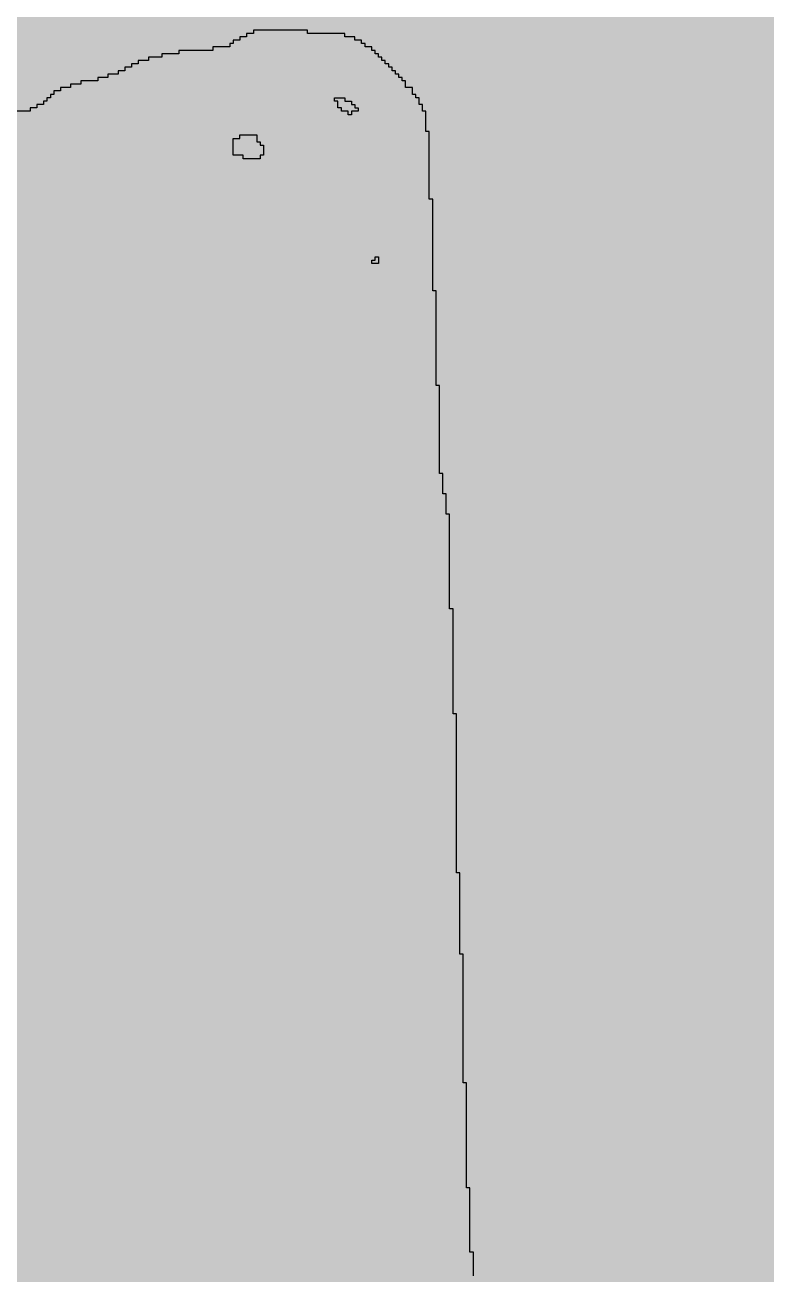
# Model space of a CAD drawing. Header units: millimetres. Extents: x 9.6 to 105, y 7.6 to 66.9.
# Drawn here: x 13.414 to 14.76, y 20.468 to 22.735 of the extents above; entities that cross this region are included whole.
import ezdxf

# ---------------------------------------------------------------- set-up
doc = ezdxf.new("R2010")
doc.units = ezdxf.units.MM
for name, color, linetype in [('BottomLayer', 5, 'Continuous'), ('BottomOverlay', 54, 'Continuous'), ('TopLayer', 1, 'Continuous')]:
    doc.layers.add(name, color=color, linetype=linetype)

msp = doc.modelspace()

# ---------------------------------------------------------------- hatches: boundary and pattern name
at = {"layer": 'BottomLayer'}
msp.add_hatch(color=5, dxfattribs=at).paths.add_polyline_path([(10.2868, 10.414), (18.669, 10.414), (18.669, 61.9242), (10.2868, 61.9242)])
at = {"layer": 'TopLayer'}
msp.add_hatch(color=1, dxfattribs=at).paths.add_polyline_path([(9.779, 11.049), (19.939, 11.049), (19.939, 35.814), (9.779, 35.814)])

# ---------------------------------------------------------------- linework, layer by layer
at = {"layer": 'BottomOverlay'}
for p, q in [((13.829, 22.7199), (13.8167, 22.7199)), ((13.8167, 22.7199), (13.8167, 22.7138)), ((13.9273, 22.726), (13.829, 22.726)), ((13.829, 22.726), (13.829, 22.7199)), ((13.9273, 22.7199), (13.9273, 22.726)), ((13.9949, 22.7199), (13.9273, 22.7199)), ((13.9949, 22.7138), (13.9949, 22.7199)), ((13.786, 22.6953), (13.7553, 22.6953)), ((13.7553, 22.6953), (13.7553, 22.6892)), ((13.7922, 22.7015), (13.786, 22.7015)), ((13.786, 22.7015), (13.786, 22.6953)), ((13.8044, 22.7076), (13.7922, 22.7076)), ((13.7922, 22.7076), (13.7922, 22.7015)), ((13.8167, 22.7138), (13.8044, 22.7138)), ((13.8044, 22.7138), (13.8044, 22.7076)), ((14.0133, 22.7138), (13.9949, 22.7138)), ((14.0133, 22.7076), (14.0133, 22.7138)), ((14.0256, 22.7076), (14.0133, 22.7076)), ((14.0256, 22.7015), (14.0256, 22.7076)), ((14.0318, 22.7015), (14.0256, 22.7015)), ((14.0318, 22.6953), (14.0318, 22.7015)), ((14.0441, 22.6953), (14.0318, 22.6953)), ((14.0441, 22.6892), (14.0441, 22.6953)), ((13.6631, 22.6769), (13.6386, 22.6769)), ((13.6386, 22.6769), (13.6386, 22.6707)), ((13.6939, 22.683), (13.6631, 22.683)), ((13.6631, 22.683), (13.6631, 22.6769)), ((13.7553, 22.6892), (13.6939, 22.6892)), ((13.6939, 22.6892), (13.6939, 22.683)), ((14.0502, 22.6892), (14.0441, 22.6892)), ((14.0502, 22.683), (14.0502, 22.6892)), ((14.0564, 22.683), (14.0502, 22.683)), ((14.0564, 22.6769), (14.0564, 22.683)), ((14.0625, 22.6769), (14.0564, 22.6769)), ((14.0625, 22.6707), (14.0625, 22.6769)), ((13.5955, 22.6523), (13.5833, 22.6523)), ((13.5833, 22.6523), (13.5833, 22.6462)), ((13.6078, 22.6585), (13.5955, 22.6585)), ((13.5955, 22.6585), (13.5955, 22.6523)), ((13.6201, 22.6646), (13.6078, 22.6646)), ((13.6078, 22.6646), (13.6078, 22.6585)), ((13.6386, 22.6707), (13.6201, 22.6707)), ((13.6201, 22.6707), (13.6201, 22.6646)), ((14.0686, 22.6707), (14.0625, 22.6707)), ((14.0686, 22.6646), (14.0686, 22.6707)), ((14.0748, 22.6646), (14.0686, 22.6646)), ((14.0748, 22.6585), (14.0748, 22.6646)), ((14.0809, 22.6585), (14.0748, 22.6585)), ((14.0809, 22.6523), (14.0809, 22.6585)), ((14.0871, 22.6523), (14.0809, 22.6523)), ((14.0871, 22.6462), (14.0871, 22.6523)), ((13.5157, 22.6277), (13.4972, 22.6277)), ((13.4972, 22.6277), (13.4972, 22.6216)), ((13.5464, 22.6339), (13.5157, 22.6339)), ((13.5157, 22.6339), (13.5157, 22.6277)), ((13.5648, 22.64), (13.5464, 22.64)), ((13.5464, 22.64), (13.5464, 22.6339)), ((13.5833, 22.6462), (13.5648, 22.6462)), ((13.5648, 22.6462), (13.5648, 22.64)), ((14.0932, 22.6462), (14.0871, 22.6462)), ((14.0932, 22.64), (14.0932, 22.6462)), ((14.0994, 22.64), (14.0932, 22.64)), ((14.0994, 22.6339), (14.0994, 22.64)), ((14.1055, 22.6339), (14.0994, 22.6339)), ((14.1055, 22.6277), (14.1055, 22.6339)), ((14.1055, 22.6216), (14.1055, 22.6277)), ((13.4665, 22.6093), (13.4604, 22.6093)), ((13.4604, 22.6093), (13.4604, 22.6032)), ((13.4788, 22.6155), (13.4665, 22.6155)), ((13.4665, 22.6155), (13.4665, 22.6093)), ((13.4972, 22.6216), (13.4788, 22.6216)), ((13.4788, 22.6216), (13.4788, 22.6155)), ((14.1178, 22.6216), (14.1055, 22.6216)), ((14.1178, 22.6155), (14.1178, 22.6216)), ((14.1178, 22.6093), (14.1178, 22.6155)), ((14.1239, 22.6093), (14.1178, 22.6093)), ((14.1239, 22.6032), (14.1239, 22.6093)), ((13.4358, 22.5847), (13.4235, 22.5847)), ((13.4235, 22.5847), (13.4235, 22.5786)), ((13.4481, 22.5909), (13.4358, 22.5909)), ((13.4358, 22.5909), (13.4358, 22.5847)), ((13.4542, 22.597), (13.4481, 22.597)), ((13.4481, 22.597), (13.4481, 22.5909)), ((13.4604, 22.6032), (13.4542, 22.6032)), ((13.4542, 22.6032), (13.4542, 22.597)), ((13.9765, 22.597), (13.9765, 22.6032)), ((13.9765, 22.6032), (13.9949, 22.6032)), ((13.9826, 22.597), (13.9765, 22.597)), ((13.9826, 22.5909), (13.9826, 22.597)), ((13.9826, 22.5847), (13.9826, 22.5909)), ((13.9888, 22.5847), (13.9826, 22.5847)), ((13.9888, 22.5786), (13.9888, 22.5847)), ((13.9949, 22.6032), (13.9949, 22.597)), ((13.9949, 22.597), (14.0072, 22.597)), ((14.0072, 22.597), (14.0072, 22.5909)), ((14.0072, 22.5909), (14.0133, 22.5909)), ((14.0133, 22.5909), (14.0133, 22.5847)), ((14.0133, 22.5847), (14.0195, 22.5847)), ((14.0195, 22.5847), (14.0195, 22.5786)), ((14.1301, 22.6032), (14.1239, 22.6032)), ((14.1301, 22.597), (14.1301, 22.6032)), ((14.1301, 22.5909), (14.1301, 22.597)), ((14.1362, 22.5909), (14.1301, 22.5909)), ((14.1362, 22.5847), (14.1362, 22.5909)), ((14.1362, 22.5786), (14.1362, 22.5847)), ((13.4235, 22.5786), (13.3866, 22.5786)), ((14.0011, 22.5786), (13.9888, 22.5786)), ((14.0011, 22.5724), (14.0011, 22.5786)), ((14.0072, 22.5724), (14.0011, 22.5724)), ((14.0195, 22.5786), (14.0072, 22.5786)), ((14.0072, 22.5786), (14.0072, 22.5724)), ((14.1424, 22.5786), (14.1362, 22.5786)), ((14.1424, 22.5724), (14.1424, 22.5786)), ((14.1424, 22.5663), (14.1424, 22.5724)), ((14.1424, 22.5602), (14.1424, 22.5663)), ((14.1424, 22.554), (14.1424, 22.5602)), ((14.1424, 22.5479), (14.1424, 22.554)), ((14.1424, 22.5417), (14.1424, 22.5479)), ((14.1485, 22.5417), (14.1424, 22.5417)), ((14.1485, 22.5356), (14.1485, 22.5417)), ((13.7922, 22.5233), (13.7922, 22.5294)), ((13.7922, 22.5294), (13.8044, 22.5294)), ((13.7922, 22.5171), (13.7922, 22.5233)), ((13.7922, 22.511), (13.7922, 22.5171)), ((13.8044, 22.5294), (13.8044, 22.5356)), ((13.8044, 22.5356), (13.8352, 22.5356)), ((13.8352, 22.5356), (13.8352, 22.5294)), ((13.8352, 22.5294), (13.8352, 22.5233)), ((13.8352, 22.5233), (13.8413, 22.5233)), ((13.8413, 22.5233), (13.8413, 22.5171)), ((13.8413, 22.5171), (13.8475, 22.5171)), ((13.8475, 22.5171), (13.8475, 22.511)), ((14.1485, 22.5294), (14.1485, 22.5356)), ((14.1485, 22.5233), (14.1485, 22.5294)), ((14.1485, 22.5171), (14.1485, 22.5233)), ((14.1485, 22.511), (14.1485, 22.5171)), ((13.7922, 22.5049), (13.7922, 22.511)), ((13.7922, 22.4987), (13.7922, 22.5049)), ((13.8106, 22.4987), (13.7922, 22.4987)), ((13.8106, 22.4926), (13.8106, 22.4987)), ((13.8413, 22.4926), (13.8106, 22.4926)), ((13.8475, 22.4987), (13.8413, 22.4987)), ((13.8413, 22.4987), (13.8413, 22.4926)), ((13.8475, 22.511), (13.8475, 22.5049)), ((13.8475, 22.5049), (13.8475, 22.4987)), ((14.1485, 22.5049), (14.1485, 22.511)), ((14.1485, 22.4987), (14.1485, 22.5049)), ((14.1485, 22.4926), (14.1485, 22.4987)), ((14.1485, 22.4864), (14.1485, 22.4926)), ((14.1485, 22.4803), (14.1485, 22.4864)), ((14.1485, 22.4741), (14.1485, 22.4803)), ((14.1485, 22.468), (14.1485, 22.4741)), ((14.1485, 22.4618), (14.1485, 22.468)), ((14.1485, 22.4557), (14.1485, 22.4618)), ((14.1485, 22.4496), (14.1485, 22.4557)), ((14.1485, 22.4434), (14.1485, 22.4496)), ((14.1485, 22.4373), (14.1485, 22.4434)), ((14.1485, 22.4311), (14.1485, 22.4373)), ((14.1485, 22.425), (14.1485, 22.4311)), ((14.1485, 22.4188), (14.1485, 22.425)), ((14.1547, 22.4188), (14.1485, 22.4188)), ((14.1547, 22.4127), (14.1547, 22.4188)), ((14.1547, 22.4066), (14.1547, 22.4127)), ((14.1547, 22.4004), (14.1547, 22.4066)), ((14.1547, 22.3943), (14.1547, 22.4004)), ((14.1547, 22.3881), (14.1547, 22.3943)), ((14.1547, 22.382), (14.1547, 22.3881)), ((14.1547, 22.3758), (14.1547, 22.382)), ((14.1547, 22.3697), (14.1547, 22.3758)), ((14.1547, 22.3635), (14.1547, 22.3697)), ((14.1547, 22.3574), (14.1547, 22.3635)), ((14.1547, 22.3513), (14.1547, 22.3574)), ((14.1547, 22.3451), (14.1547, 22.3513)), ((14.1547, 22.339), (14.1547, 22.3451)), ((14.1547, 22.3328), (14.1547, 22.339)), ((14.1547, 22.3267), (14.1547, 22.3328)), ((14.0502, 22.3082), (14.0502, 22.3144)), ((14.0502, 22.3144), (14.0564, 22.3144)), ((14.0564, 22.3144), (14.0564, 22.3082)), ((14.1547, 22.3205), (14.1547, 22.3267)), ((14.1547, 22.3144), (14.1547, 22.3205)), ((14.1547, 22.3082), (14.1547, 22.3144)), ((14.0441, 22.3021), (14.0441, 22.3082)), ((14.0441, 22.3082), (14.0502, 22.3082)), ((14.0564, 22.3021), (14.0441, 22.3021)), ((14.0564, 22.3082), (14.0564, 22.3021)), ((14.1547, 22.3021), (14.1547, 22.3082)), ((14.1547, 22.296), (14.1547, 22.3021)), ((14.1547, 22.2898), (14.1547, 22.296)), ((14.1547, 22.2837), (14.1547, 22.2898)), ((14.1547, 22.2775), (14.1547, 22.2837)), ((14.1547, 22.2714), (14.1547, 22.2775)), ((14.1547, 22.2652), (14.1547, 22.2714)), ((14.1547, 22.2591), (14.1547, 22.2652)), ((14.1547, 22.253), (14.1547, 22.2591)), ((14.1608, 22.253), (14.1547, 22.253)), ((14.1608, 22.2468), (14.1608, 22.253)), ((14.1608, 22.2407), (14.1608, 22.2468)), ((14.1608, 22.2345), (14.1608, 22.2407)), ((14.1608, 22.2284), (14.1608, 22.2345)), ((14.1608, 22.2222), (14.1608, 22.2284)), ((14.1608, 22.2161), (14.1608, 22.2222)), ((14.1608, 22.2099), (14.1608, 22.2161)), ((14.1608, 22.2038), (14.1608, 22.2099)), ((14.1608, 22.1977), (14.1608, 22.2038)), ((14.1608, 22.1915), (14.1608, 22.1977)), ((14.1608, 22.1854), (14.1608, 22.1915)), ((14.1608, 22.1792), (14.1608, 22.1854)), ((14.1608, 22.1731), (14.1608, 22.1792)), ((14.1608, 22.1669), (14.1608, 22.1731)), ((14.1608, 22.1608), (14.1608, 22.1669)), ((14.1608, 22.1546), (14.1608, 22.1608)), ((14.1608, 22.1485), (14.1608, 22.1546)), ((14.1608, 22.1424), (14.1608, 22.1485)), ((14.1608, 22.1362), (14.1608, 22.1424)), ((14.1608, 22.1301), (14.1608, 22.1362)), ((14.1608, 22.1239), (14.1608, 22.1301)), ((14.1608, 22.1178), (14.1608, 22.1239)), ((14.1608, 22.1116), (14.1608, 22.1178)), ((14.1608, 22.1055), (14.1608, 22.1116)), ((14.1608, 22.0993), (14.1608, 22.1055)), ((14.1608, 22.0932), (14.1608, 22.0993)), ((14.1608, 22.0871), (14.1608, 22.0932)), ((14.1608, 22.0809), (14.1608, 22.0871)), ((14.1669, 22.0809), (14.1608, 22.0809)), ((14.1669, 22.0748), (14.1669, 22.0809)), ((14.1669, 22.0686), (14.1669, 22.0748)), ((14.1669, 22.0625), (14.1669, 22.0686)), ((14.1669, 22.0563), (14.1669, 22.0625)), ((14.1669, 22.0502), (14.1669, 22.0563)), ((14.1669, 22.0441), (14.1669, 22.0502)), ((14.1669, 22.0379), (14.1669, 22.0441)), ((14.1669, 22.0318), (14.1669, 22.0379)), ((14.1669, 22.0256), (14.1669, 22.0318)), ((14.1669, 22.0195), (14.1669, 22.0256)), ((14.1669, 22.0133), (14.1669, 22.0195)), ((14.1669, 22.0072), (14.1669, 22.0133)), ((14.1669, 22.001), (14.1669, 22.0072)), ((14.1669, 21.9949), (14.1669, 22.001)), ((14.1669, 21.9888), (14.1669, 21.9949)), ((14.1669, 21.9826), (14.1669, 21.9888)), ((14.1669, 21.9765), (14.1669, 21.9826)), ((14.1669, 21.9703), (14.1669, 21.9765)), ((14.1669, 21.9642), (14.1669, 21.9703)), ((14.1669, 21.958), (14.1669, 21.9642)), ((14.1669, 21.9519), (14.1669, 21.958)), ((14.1669, 21.9457), (14.1669, 21.9519)), ((14.1669, 21.9396), (14.1669, 21.9457)), ((14.1669, 21.9335), (14.1669, 21.9396)), ((14.1669, 21.9273), (14.1669, 21.9335)), ((14.1669, 21.9212), (14.1669, 21.9273)), ((14.1731, 21.9212), (14.1669, 21.9212)), ((14.1731, 21.915), (14.1731, 21.9212)), ((14.1731, 21.9089), (14.1731, 21.915)), ((14.1731, 21.9027), (14.1731, 21.9089)), ((14.1731, 21.8966), (14.1731, 21.9027)), ((14.1731, 21.8905), (14.1731, 21.8966)), ((14.1731, 21.8843), (14.1731, 21.8905)), ((14.1792, 21.8843), (14.1731, 21.8843)), ((14.1792, 21.8782), (14.1792, 21.8843)), ((14.1792, 21.872), (14.1792, 21.8782)), ((14.1792, 21.8659), (14.1792, 21.872)), ((14.1792, 21.8597), (14.1792, 21.8659)), ((14.1792, 21.8536), (14.1792, 21.8597)), ((14.1792, 21.8474), (14.1792, 21.8536)), ((14.1854, 21.8474), (14.1792, 21.8474)), ((14.1854, 21.8413), (14.1854, 21.8474)), ((14.1854, 21.8352), (14.1854, 21.8413)), ((14.1854, 21.829), (14.1854, 21.8352)), ((14.1854, 21.8229), (14.1854, 21.829)), ((14.1854, 21.8167), (14.1854, 21.8229)), ((14.1854, 21.8106), (14.1854, 21.8167)), ((14.1854, 21.8044), (14.1854, 21.8106)), ((14.1854, 21.7983), (14.1854, 21.8044)), ((14.1854, 21.7921), (14.1854, 21.7983)), ((14.1854, 21.786), (14.1854, 21.7921)), ((14.1854, 21.7799), (14.1854, 21.786)), ((14.1854, 21.7737), (14.1854, 21.7799)), ((14.1854, 21.7676), (14.1854, 21.7737)), ((14.1854, 21.7614), (14.1854, 21.7676)), ((14.1854, 21.7553), (14.1854, 21.7614)), ((14.1854, 21.7491), (14.1854, 21.7553)), ((14.1854, 21.743), (14.1854, 21.7491)), ((14.1854, 21.7369), (14.1854, 21.743)), ((14.1854, 21.7307), (14.1854, 21.7369)), ((14.1854, 21.7246), (14.1854, 21.7307)), ((14.1854, 21.7184), (14.1854, 21.7246)), ((14.1854, 21.7123), (14.1854, 21.7184)), ((14.1854, 21.7061), (14.1854, 21.7123)), ((14.1854, 21.7), (14.1854, 21.7061)), ((14.1854, 21.6938), (14.1854, 21.7)), ((14.1854, 21.6877), (14.1854, 21.6938)), ((14.1854, 21.6816), (14.1854, 21.6877)), ((14.1854, 21.6754), (14.1854, 21.6816)), ((14.1915, 21.6754), (14.1854, 21.6754)), ((14.1915, 21.6693), (14.1915, 21.6754)), ((14.1915, 21.6631), (14.1915, 21.6693)), ((14.1915, 21.657), (14.1915, 21.6631)), ((14.1915, 21.6508), (14.1915, 21.657)), ((14.1915, 21.6447), (14.1915, 21.6508)), ((14.1915, 21.6385), (14.1915, 21.6447)), ((14.1915, 21.6324), (14.1915, 21.6385)), ((14.1915, 21.6263), (14.1915, 21.6324)), ((14.1915, 21.6201), (14.1915, 21.6263)), ((14.1915, 21.614), (14.1915, 21.6201)), ((14.1915, 21.6078), (14.1915, 21.614)), ((14.1915, 21.6017), (14.1915, 21.6078)), ((14.1915, 21.5955), (14.1915, 21.6017)), ((14.1915, 21.5894), (14.1915, 21.5955)), ((14.1915, 21.5832), (14.1915, 21.5894)), ((14.1915, 21.5771), (14.1915, 21.5832)), ((14.1915, 21.571), (14.1915, 21.5771)), ((14.1915, 21.5648), (14.1915, 21.571)), ((14.1915, 21.5587), (14.1915, 21.5648)), ((14.1915, 21.5525), (14.1915, 21.5587)), ((14.1915, 21.5464), (14.1915, 21.5525)), ((14.1915, 21.5402), (14.1915, 21.5464)), ((14.1915, 21.5341), (14.1915, 21.5402)), ((14.1915, 21.528), (14.1915, 21.5341)), ((14.1915, 21.5218), (14.1915, 21.528)), ((14.1915, 21.5157), (14.1915, 21.5218)), ((14.1915, 21.5095), (14.1915, 21.5157)), ((14.1915, 21.5034), (14.1915, 21.5095)), ((14.1915, 21.4972), (14.1915, 21.5034)), ((14.1915, 21.4911), (14.1915, 21.4972)), ((14.1915, 21.4849), (14.1915, 21.4911)), ((14.1977, 21.4849), (14.1915, 21.4849)), ((14.1977, 21.4788), (14.1977, 21.4849)), ((14.1977, 21.4727), (14.1977, 21.4788)), ((14.1977, 21.4665), (14.1977, 21.4727)), ((14.1977, 21.4604), (14.1977, 21.4665)), ((14.1977, 21.4542), (14.1977, 21.4604)), ((14.1977, 21.4481), (14.1977, 21.4542)), ((14.1977, 21.4419), (14.1977, 21.4481)), ((14.1977, 21.4358), (14.1977, 21.4419)), ((14.1977, 21.4296), (14.1977, 21.4358)), ((14.1977, 21.4235), (14.1977, 21.4296)), ((14.1977, 21.4174), (14.1977, 21.4235)), ((14.1977, 21.4112), (14.1977, 21.4174)), ((14.1977, 21.4051), (14.1977, 21.4112)), ((14.1977, 21.3989), (14.1977, 21.4051)), ((14.1977, 21.3928), (14.1977, 21.3989)), ((14.1977, 21.3866), (14.1977, 21.3928)), ((14.1977, 21.3805), (14.1977, 21.3866)), ((14.1977, 21.3743), (14.1977, 21.3805)), ((14.1977, 21.3682), (14.1977, 21.3743)), ((14.1977, 21.3621), (14.1977, 21.3682)), ((14.1977, 21.3559), (14.1977, 21.3621)), ((14.1977, 21.3498), (14.1977, 21.3559)), ((14.1977, 21.3436), (14.1977, 21.3498)), ((14.1977, 21.3375), (14.1977, 21.3436)), ((14.1977, 21.3313), (14.1977, 21.3375)), ((14.1977, 21.3252), (14.1977, 21.3313)), ((14.1977, 21.3191), (14.1977, 21.3252)), ((14.1977, 21.3129), (14.1977, 21.3191)), ((14.1977, 21.3068), (14.1977, 21.3129)), ((14.1977, 21.3006), (14.1977, 21.3068)), ((14.1977, 21.2945), (14.1977, 21.3006)), ((14.1977, 21.2883), (14.1977, 21.2945)), ((14.1977, 21.2822), (14.1977, 21.2883)), ((14.1977, 21.276), (14.1977, 21.2822)), ((14.1977, 21.2699), (14.1977, 21.276)), ((14.1977, 21.2638), (14.1977, 21.2699)), ((14.1977, 21.2576), (14.1977, 21.2638)), ((14.1977, 21.2515), (14.1977, 21.2576)), ((14.1977, 21.2453), (14.1977, 21.2515)), ((14.1977, 21.2392), (14.1977, 21.2453)), ((14.1977, 21.233), (14.1977, 21.2392)), ((14.1977, 21.2269), (14.1977, 21.233)), ((14.1977, 21.2207), (14.1977, 21.2269)), ((14.1977, 21.2146), (14.1977, 21.2207)), ((14.1977, 21.2085), (14.1977, 21.2146)), ((14.1977, 21.2023), (14.1977, 21.2085)), ((14.1977, 21.1962), (14.1977, 21.2023)), ((14.2038, 21.1962), (14.1977, 21.1962)), ((14.2038, 21.19), (14.2038, 21.1962)), ((14.2038, 21.1839), (14.2038, 21.19)), ((14.2038, 21.1777), (14.2038, 21.1839)), ((14.2038, 21.1716), (14.2038, 21.1777)), ((14.2038, 21.1655), (14.2038, 21.1716)), ((14.2038, 21.1593), (14.2038, 21.1655)), ((14.2038, 21.1532), (14.2038, 21.1593)), ((14.2038, 21.147), (14.2038, 21.1532)), ((14.2038, 21.1409), (14.2038, 21.147)), ((14.2038, 21.1347), (14.2038, 21.1409)), ((14.2038, 21.1286), (14.2038, 21.1347)), ((14.2038, 21.1224), (14.2038, 21.1286)), ((14.2038, 21.1163), (14.2038, 21.1224)), ((14.2038, 21.1102), (14.2038, 21.1163)), ((14.2038, 21.104), (14.2038, 21.1102)), ((14.2038, 21.0979), (14.2038, 21.104)), ((14.2038, 21.0917), (14.2038, 21.0979)), ((14.2038, 21.0856), (14.2038, 21.0917)), ((14.2038, 21.0794), (14.2038, 21.0856)), ((14.2038, 21.0733), (14.2038, 21.0794)), ((14.2038, 21.0671), (14.2038, 21.0733)), ((14.2038, 21.061), (14.2038, 21.0671)), ((14.2038, 21.0549), (14.2038, 21.061)), ((14.2038, 21.0487), (14.2038, 21.0549)), ((14.21, 21.0487), (14.2038, 21.0487)), ((14.21, 21.0426), (14.21, 21.0487)), ((14.21, 21.0364), (14.21, 21.0426)), ((14.21, 21.0303), (14.21, 21.0364)), ((14.21, 21.0241), (14.21, 21.0303)), ((14.21, 21.018), (14.21, 21.0241)), ((14.21, 21.0118), (14.21, 21.018)), ((14.21, 21.0057), (14.21, 21.0118)), ((14.21, 20.9996), (14.21, 21.0057)), ((14.21, 20.9934), (14.21, 20.9996)), ((14.21, 20.9873), (14.21, 20.9934)), ((14.21, 20.9811), (14.21, 20.9873)), ((14.21, 20.975), (14.21, 20.9811)), ((14.21, 20.9688), (14.21, 20.975)), ((14.21, 20.9627), (14.21, 20.9688)), ((14.21, 20.9566), (14.21, 20.9627)), ((14.21, 20.9504), (14.21, 20.9566)), ((14.21, 20.9443), (14.21, 20.9504)), ((14.21, 20.9381), (14.21, 20.9443)), ((14.21, 20.932), (14.21, 20.9381)), ((14.21, 20.9258), (14.21, 20.932)), ((14.21, 20.9197), (14.21, 20.9258)), ((14.21, 20.9135), (14.21, 20.9197)), ((14.21, 20.9074), (14.21, 20.9135)), ((14.21, 20.9013), (14.21, 20.9074)), ((14.21, 20.8951), (14.21, 20.9013)), ((14.21, 20.889), (14.21, 20.8951)), ((14.21, 20.8828), (14.21, 20.889)), ((14.21, 20.8767), (14.21, 20.8828)), ((14.21, 20.8705), (14.21, 20.8767)), ((14.21, 20.8644), (14.21, 20.8705)), ((14.21, 20.8582), (14.21, 20.8644)), ((14.21, 20.8521), (14.21, 20.8582)), ((14.21, 20.846), (14.21, 20.8521)), ((14.21, 20.8398), (14.21, 20.846)), ((14.21, 20.8337), (14.21, 20.8398)), ((14.21, 20.8275), (14.21, 20.8337)), ((14.21, 20.8214), (14.21, 20.8275)), ((14.21, 20.8152), (14.21, 20.8214)), ((14.2161, 20.8152), (14.21, 20.8152)), ((14.2161, 20.8091), (14.2161, 20.8152)), ((14.2161, 20.803), (14.2161, 20.8091)), ((14.2161, 20.7968), (14.2161, 20.803)), ((14.2161, 20.7907), (14.2161, 20.7968)), ((14.2161, 20.7845), (14.2161, 20.7907)), ((14.2161, 20.7784), (14.2161, 20.7845)), ((14.2161, 20.7722), (14.2161, 20.7784)), ((14.2161, 20.7661), (14.2161, 20.7722)), ((14.2161, 20.7599), (14.2161, 20.7661)), ((14.2161, 20.7538), (14.2161, 20.7599)), ((14.2161, 20.7477), (14.2161, 20.7538)), ((14.2161, 20.7415), (14.2161, 20.7477)), ((14.2161, 20.7354), (14.2161, 20.7415)), ((14.2161, 20.7292), (14.2161, 20.7354)), ((14.2161, 20.7231), (14.2161, 20.7292)), ((14.2161, 20.7169), (14.2161, 20.7231)), ((14.2161, 20.7108), (14.2161, 20.7169)), ((14.2161, 20.7046), (14.2161, 20.7108)), ((14.2161, 20.6985), (14.2161, 20.7046)), ((14.2161, 20.6924), (14.2161, 20.6985)), ((14.2161, 20.6862), (14.2161, 20.6924)), ((14.2161, 20.6801), (14.2161, 20.6862)), ((14.2161, 20.6739), (14.2161, 20.6801)), ((14.2161, 20.6678), (14.2161, 20.6739)), ((14.2161, 20.6616), (14.2161, 20.6678)), ((14.2161, 20.6555), (14.2161, 20.6616)), ((14.2161, 20.6493), (14.2161, 20.6555)), ((14.2161, 20.6432), (14.2161, 20.6493)), ((14.2161, 20.6371), (14.2161, 20.6432)), ((14.2161, 20.6309), (14.2161, 20.6371)), ((14.2161, 20.6248), (14.2161, 20.6309)), ((14.2222, 20.6248), (14.2161, 20.6248)), ((14.2222, 20.6186), (14.2222, 20.6248)), ((14.2222, 20.6125), (14.2222, 20.6186)), ((14.2222, 20.6063), (14.2222, 20.6125)), ((14.2222, 20.6002), (14.2222, 20.6063)), ((14.2222, 20.5941), (14.2222, 20.6002)), ((14.2222, 20.5879), (14.2222, 20.5941)), ((14.2222, 20.5818), (14.2222, 20.5879)), ((14.2222, 20.5756), (14.2222, 20.5818)), ((14.2222, 20.5695), (14.2222, 20.5756)), ((14.2222, 20.5633), (14.2222, 20.5695)), ((14.2222, 20.5572), (14.2222, 20.5633)), ((14.2222, 20.551), (14.2222, 20.5572)), ((14.2222, 20.5449), (14.2222, 20.551)), ((14.2222, 20.5388), (14.2222, 20.5449)), ((14.2222, 20.5326), (14.2222, 20.5388)), ((14.2222, 20.5265), (14.2222, 20.5326)), ((14.2222, 20.5203), (14.2222, 20.5265)), ((14.2222, 20.5142), (14.2222, 20.5203)), ((14.2222, 20.508), (14.2222, 20.5142)), ((14.2284, 20.508), (14.2222, 20.508)), ((14.2284, 20.5019), (14.2284, 20.508)), ((14.2284, 20.4957), (14.2284, 20.5019)), ((14.2284, 20.4896), (14.2284, 20.4957)), ((14.2284, 20.4835), (14.2284, 20.4896)), ((14.2284, 20.4773), (14.2284, 20.4835)), ((14.2284, 20.4712), (14.2284, 20.4773)), ((14.2284, 20.465), (14.2284, 20.4712))]:
    msp.add_line(p, q, dxfattribs=at)

doc.saveas('drawing.dxf')
